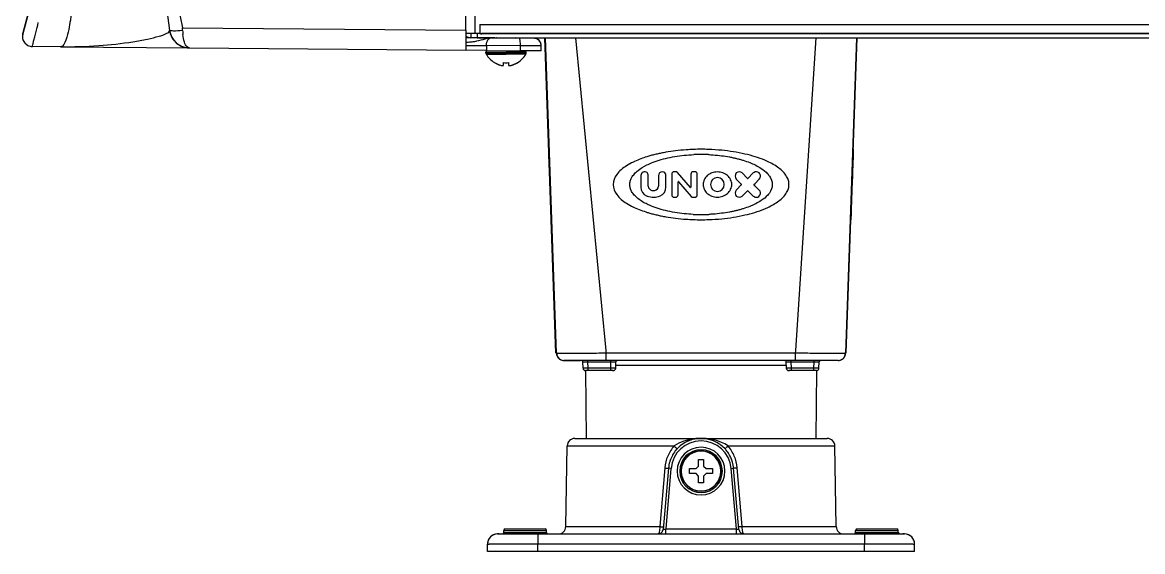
# Model space of a CAD drawing. Header units: millimetres. Extents: x 473 to 3963, y -1329 to 3488.
# Drawn here: x 509.6 to 732.5, y 1297.8 to 1403 of the extents above; entities that cross this region are included whole.
import ezdxf

# ---------------------------------------------------------------- set-up
doc = ezdxf.new("R2010")
doc.units = ezdxf.units.MM
doc.header["$LTSCALE"] = 392.37
doc.layers.get('0').update_dxf_attribs({"linetype": 'CONTINUOUS'})

msp = doc.modelspace()

# ---------------------------------------------------------------- linework, layer by layer
at = {"linetype": 'Continuous'}
for p, q in [((599.68, 2043.77), (599.68, 1400.77)), ((529.44, 1473.5), (538.93, 1401.42)), ((597.88, 1401.97), (597.88, 1474.47)), ((509.7, 1400.74), (514.75, 1419.56)), ((537.59, 1411.59), (538.93, 1401.42)), ((511.35, 1406.89), (509.7, 1400.74)), ((600.68, 1402.57), (600.68, 1400.79)), ((600.68, 1402.57), (1250.08, 1402.57)), ((512.15, 1400.4), (512.28, 1400.93)), ((539.23, 1400.48), (539.19, 1400.48)), ((541.5, 1401.96), (597.88, 1401.47)), ((597.88, 1401.47), (597.88, 1401.97)), ((597.88, 1401.47), (597.88, 1400.77)), ((597.88, 1400.77), (597.88, 1400.27)), ((598.68, 1400.77), (597.88, 1400.77)), ((597.88, 1400.27), (597.88, 1399.93)), ((598.36, 1399.96), (597.88, 1399.97)), ((597.88, 1399.93), (597.88, 1398.64)), ((599.45, 1399.95), (598.36, 1399.96)), ((598.72, 1400.77), (598.68, 1400.77)), ((599.68, 1400.77), (598.72, 1400.77)), ((598.88, 1400.77), (598.88, 1399.97)), ((600.15, 1399.97), (598.88, 1399.97)), ((600.89, 1399.94), (599.45, 1399.95)), ((600.68, 1400.77), (599.68, 1400.77)), ((600.15, 1400.77), (600.15, 1399.97)), ((600.15, 1399.97), (1249.68, 1399.97)), ((600.68, 1400.79), (600.68, 1400.77)), ((600.68, 1400.77), (601.02, 1400.77)), ((602.83, 1399.92), (600.89, 1399.94)), ((601.02, 1400.77), (616.18, 1400.77)), ((616.18, 1400.77), (601.02, 1400.77)), ((603.63, 1399.92), (602.83, 1399.92)), ((605.88, 1399.9), (603.63, 1399.92)), ((603.95, 1399.97), (604.04, 1399.91)), ((604.04, 1399.91), (603.95, 1399.97)), ((608.5, 1399.87), (605.88, 1399.9)), ((607.8, 1399.97), (607.66, 1399.88)), ((607.66, 1399.88), (607.8, 1399.97)), ((614.38, 1377.77), (613.61, 1399.97)), ((614.38, 1377.77), (613.61, 1399.97)), ((615.8, 1337.21), (613.61, 1399.97)), ((614.38, 1377.77), (613.61, 1399.97)), ((615.9, 1337.21), (613.71, 1399.97)), ((616.18, 1400.77), (619.69, 1400.77)), ((616.18, 1400.77), (673.18, 1400.77)), ((673.18, 1400.77), (616.18, 1400.77)), ((619.69, 1400.77), (667.67, 1400.77)), ((625.77, 1337.77), (619.76, 1399.97)), ((663.53, 1337.77), (667.62, 1399.97)), ((667.67, 1400.77), (673.18, 1400.77)), ((673.18, 1400.77), (1112.18, 1400.77)), ((1112.18, 1400.77), (673.18, 1400.77)), ((675.65, 1399.97), (673.46, 1337.21)), ((673.46, 1337.21), (675.65, 1399.97)), ((673.56, 1337.21), (675.75, 1399.97)), ((674.97, 1377.77), (675.75, 1399.97)), ((674.97, 1377.77), (675.75, 1399.97)), ((674.97, 1377.77), (675.75, 1399.97)), ((517.22, 1398.17), (511.62, 1398.22)), ((517.22, 1398.17), (511.62, 1398.22)), ((517.22, 1398.17), (542.86, 1397.95)), ((542.86, 1397.95), (597.88, 1397.47)), ((597.88, 1398.64), (597.88, 1397.47)), ((597.88, 1398.43), (598.18, 1398.43)), ((598.18, 1398.43), (602.01, 1398.43)), ((602.01, 1398.43), (602.01, 1397.43)), ((608.75, 1398.37), (602.01, 1398.43)), ((611.39, 1399.85), (608.5, 1399.87)), ((608.75, 1397.37), (608.75, 1398.37)), ((612.88, 1398.35), (608.75, 1398.37)), ((612.88, 1397.33), (612.88, 1398.35)), ((602.01, 1397.43), (597.88, 1397.47)), ((601.88, 1396.87), (601.88, 1397.07)), ((601.88, 1397.07), (605.88, 1397.07)), ((601.88, 1396.87), (605.88, 1396.87)), ((601.93, 1396.66), (605.88, 1396.66)), ((602.01, 1397.43), (608.75, 1397.37)), ((609.88, 1397.07), (605.88, 1397.07)), ((609.88, 1396.87), (605.88, 1396.87)), ((609.82, 1396.66), (605.88, 1396.66)), ((612.88, 1397.33), (608.75, 1397.37)), ((609.88, 1396.87), (609.88, 1397.07)), ((603.58, 1394.99), (603.58, 1395.02)), ((605.38, 1394.47), (605.38, 1395.02)), ((606.38, 1395.02), (606.38, 1394.47)), ((608.18, 1395.02), (608.18, 1394.99)), ((614.48, 1377.77), (614.38, 1377.77)), ((614.42, 1376.67), (614.38, 1377.77)), ((614.48, 1377.77), (614.38, 1377.77)), ((674.97, 1377.77), (674.87, 1377.77)), ((674.97, 1377.77), (674.87, 1377.77)), ((674.97, 1377.77), (674.93, 1376.43)), ((614.54, 1373.22), (614.42, 1376.67)), ((674.93, 1376.43), (674.81, 1373.2)), ((614.55, 1373.06), (614.54, 1373.22)), ((639.64, 1373.3), (639.35, 1373.3)), ((643.19, 1373.3), (643.15, 1373.3)), ((643.41, 1373.3), (643.19, 1373.3)), ((674.81, 1373.2), (674.8, 1372.83)), ((614.55, 1373.05), (614.55, 1373.06)), ((614.55, 1372.87), (614.55, 1373.05)), ((614.58, 1372.14), (614.55, 1372.87)), ((614.58, 1372.09), (614.58, 1372.14)), ((614.59, 1371.86), (614.58, 1372.09)), ((614.59, 1371.67), (614.59, 1371.86)), ((614.62, 1370.8), (614.59, 1371.67)), ((632.71, 1372.56), (632.71, 1370.25)), ((634.19, 1370.44), (634.19, 1372.56)), ((636.22, 1372.56), (636.22, 1370.44)), ((637.7, 1370.25), (637.7, 1372.56)), ((638.84, 1372.8), (638.84, 1368.74)), ((642.57, 1370.2), (640.02, 1373.13)), ((640.11, 1368.74), (640.11, 1371.31)), ((640.18, 1371.33), (642.73, 1368.4)), ((642.65, 1372.8), (642.65, 1370.22)), ((643.92, 1368.74), (643.92, 1372.8)), ((651.69, 1371.86), (652.76, 1370.8)), ((653.95, 1371.99), (652.89, 1373.06)), ((655.08, 1373.06), (654.01, 1371.99)), ((655.21, 1370.8), (655.42, 1371)), ((655.42, 1371), (656.27, 1371.86)), ((674.75, 1371.21), (674.73, 1370.77)), ((674.79, 1372.46), (674.75, 1371.21)), ((674.8, 1372.79), (674.79, 1372.46)), ((674.8, 1372.83), (674.8, 1372.8)), ((674.8, 1372.8), (674.8, 1372.79)), ((614.63, 1370.77), (614.62, 1370.8)), ((614.63, 1370.74), (614.63, 1370.77)), ((614.73, 1370.77), (614.63, 1370.77)), ((614.66, 1369.86), (614.63, 1370.74)), ((614.66, 1369.67), (614.66, 1369.86)), ((614.67, 1369.43), (614.66, 1369.67)), ((614.67, 1369.39), (614.67, 1369.43)), ((614.7, 1368.66), (614.67, 1369.39)), ((652.76, 1370.74), (651.69, 1369.67)), ((652.89, 1368.48), (653.95, 1369.54)), ((654.01, 1369.54), (655.08, 1368.48)), ((655.41, 1370.53), (655.21, 1370.74)), ((656.27, 1369.67), (655.41, 1370.53)), ((674.63, 1370.77), (674.73, 1370.77)), ((674.66, 1368.7), (674.65, 1368.51)), ((674.68, 1369.46), (674.66, 1368.74)), ((674.66, 1368.74), (674.66, 1368.73)), ((674.66, 1368.73), (674.66, 1368.7)), ((674.69, 1369.6), (674.68, 1369.46)), ((674.7, 1369.88), (674.69, 1369.6)), ((674.71, 1370.22), (674.7, 1369.88)), ((674.73, 1370.77), (674.71, 1370.32)), ((674.71, 1370.32), (674.71, 1370.25)), ((674.71, 1370.25), (674.71, 1370.22)), ((614.71, 1368.48), (614.7, 1368.66)), ((614.71, 1368.47), (614.71, 1368.48)), ((614.71, 1368.29), (614.71, 1368.47)), ((614.71, 1368.27), (614.71, 1368.29)), ((614.83, 1364.83), (614.71, 1368.27)), ((614.71, 1368.27), (614.71, 1368.27)), ((639.35, 1368.23), (639.6, 1368.23)), ((643.12, 1368.23), (643.14, 1368.23)), ((643.14, 1368.23), (643.41, 1368.23)), ((674.65, 1368.34), (674.53, 1365.11)), ((674.65, 1368.51), (674.65, 1368.51)), ((674.65, 1368.51), (674.65, 1368.34)), ((614.87, 1363.77), (614.83, 1364.83)), ((674.53, 1365.11), (674.49, 1363.77)), ((614.87, 1363.77), (614.97, 1363.77)), ((614.87, 1363.77), (614.97, 1363.77)), ((615.8, 1337.21), (614.87, 1363.77)), ((615.8, 1337.21), (614.87, 1363.77)), ((615.8, 1337.21), (614.87, 1363.77)), ((673.56, 1337.21), (674.49, 1363.77)), ((673.56, 1337.21), (674.49, 1363.77)), ((673.56, 1337.21), (674.49, 1363.77)), ((674.39, 1363.77), (674.49, 1363.77)), ((674.39, 1363.77), (674.49, 1363.77)), ((625.82, 1337.21), (625.77, 1337.77)), ((663.5, 1337.21), (663.53, 1337.77)), ((617.4, 1335.77), (620.69, 1335.77)), ((617.4, 1335.77), (620.69, 1335.77)), ((620.93, 1335.77), (617.4, 1335.77)), ((622.18, 1335.77), (620.93, 1335.77)), ((621.2, 1334.26), (621.18, 1335.52)), ((622.94, 1335.77), (622.18, 1335.77)), ((622.18, 1335.52), (622.18, 1335.77)), ((622.2, 1334.26), (622.18, 1335.52)), ((622.18, 1335.52), (626.75, 1335.52)), ((623.07, 1335.77), (622.94, 1335.77)), ((625.82, 1335.77), (623.07, 1335.77)), ((625.82, 1335.77), (625.82, 1337.21)), ((663.5, 1337.21), (625.82, 1337.21)), ((663.5, 1335.77), (625.82, 1335.77)), ((663.5, 1335.77), (625.82, 1335.77)), ((626.7, 1334.26), (626.75, 1335.52)), ((626.75, 1335.52), (626.75, 1335.77)), ((627.7, 1334.24), (627.75, 1335.53)), ((627.75, 1335.53), (627.75, 1335.53)), ((661.66, 1334.24), (661.6, 1335.53)), ((661.6, 1335.53), (661.6, 1335.53)), ((662.6, 1335.52), (662.6, 1335.77)), ((662.66, 1334.26), (662.6, 1335.52)), ((662.6, 1335.52), (667.17, 1335.52)), ((663.5, 1335.77), (663.5, 1337.21)), ((666.29, 1335.77), (663.5, 1335.77)), ((666.39, 1335.77), (666.29, 1335.77)), ((667.17, 1335.77), (666.39, 1335.77)), ((667.15, 1334.26), (667.17, 1335.52)), ((668.42, 1335.77), (667.17, 1335.77)), ((667.17, 1335.52), (667.17, 1335.77)), ((668.15, 1334.26), (668.17, 1335.52)), ((671.96, 1335.77), (668.42, 1335.77)), ((671.96, 1335.77), (668.67, 1335.77)), ((621.7, 1333.77), (621.81, 1320.27)), ((622.2, 1333.77), (621.7, 1333.77)), ((622.2, 1333.77), (622.2, 1334.26)), ((626.7, 1334.26), (622.2, 1334.26)), ((626.7, 1333.77), (622.2, 1333.77)), ((626.7, 1333.77), (622.2, 1333.77)), ((626.7, 1333.77), (626.7, 1334.26)), ((627.2, 1333.77), (626.7, 1333.77)), ((627.05, 1333.77), (627.2, 1333.77)), ((642.85, 1334.77), (627.72, 1334.77)), ((644.68, 1334.77), (642.85, 1334.77)), ((646.5, 1334.77), (644.68, 1334.77)), ((661.63, 1334.77), (646.5, 1334.77)), ((661.66, 1334.24), (661.66, 1334.24)), ((662.16, 1333.77), (662.3, 1333.77)), ((662.66, 1333.77), (662.16, 1333.77)), ((662.66, 1333.77), (662.66, 1334.26)), ((667.15, 1334.26), (662.66, 1334.26)), ((667.15, 1333.77), (662.66, 1333.77)), ((667.15, 1333.77), (667.15, 1334.26)), ((667.65, 1333.77), (667.15, 1333.77)), ((667.66, 1333.77), (667.54, 1320.27)), ((619.54, 1320.27), (620.35, 1320.27)), ((619.54, 1320.27), (620.35, 1320.27)), ((620.35, 1320.27), (644.68, 1320.27)), ((620.35, 1320.27), (644.68, 1320.27)), ((644.68, 1320.27), (669.01, 1320.27)), ((644.68, 1320.27), (669.01, 1320.27)), ((669.01, 1320.27), (669.56, 1320.27)), ((669.01, 1320.27), (669.56, 1320.27)), ((669.56, 1320.27), (669.81, 1320.27)), ((669.56, 1320.27), (669.74, 1320.27)), ((617.76, 1302.74), (618.04, 1318.79)), ((618.04, 1318.79), (630.27, 1318.79)), ((630.27, 1318.79), (630.3, 1318.79)), ((630.3, 1318.79), (636.45, 1318.79)), ((636.45, 1318.79), (636.48, 1318.79)), ((636.48, 1318.79), (639.33, 1318.79)), ((650.03, 1318.79), (652.88, 1318.79)), ((652.88, 1318.79), (652.9, 1318.79)), ((652.9, 1318.79), (659.06, 1318.79)), ((659.06, 1318.79), (659.08, 1318.79)), ((659.08, 1318.79), (671.31, 1318.79)), ((671.59, 1302.74), (671.31, 1318.79)), ((644.18, 1316.07), (645.18, 1316.07)), ((644.18, 1314.77), (644.18, 1316.07)), ((645.18, 1316.07), (645.18, 1314.77)), ((637.48, 1314.4), (636.49, 1302.74)), ((638.2, 1314.33), (637.14, 1302.18)), ((638.7, 1314.29), (637.65, 1302.27)), ((638.7, 1314.29), (638.2, 1314.33)), ((642.38, 1314.27), (643.68, 1314.27)), ((642.38, 1313.77), (642.38, 1314.27)), ((642.38, 1313.27), (642.38, 1313.77)), ((643.68, 1313.27), (642.38, 1313.27)), ((643.68, 1314.27), (644.18, 1314.77)), ((644.18, 1312.77), (643.68, 1313.27)), ((645.18, 1314.77), (645.68, 1314.27)), ((645.68, 1313.27), (645.18, 1312.77)), ((645.68, 1314.27), (646.98, 1314.27)), ((646.98, 1313.27), (645.68, 1313.27)), ((646.98, 1314.27), (646.98, 1313.77)), ((646.98, 1313.77), (646.98, 1313.27)), ((650.65, 1314.29), (651.15, 1314.33)), ((651.71, 1302.27), (650.65, 1314.29)), ((652.22, 1302.18), (651.15, 1314.33)), ((652.87, 1302.74), (651.88, 1314.4)), ((644.18, 1311.47), (644.18, 1312.77)), ((645.18, 1311.47), (644.18, 1311.47)), ((645.18, 1312.77), (645.18, 1311.47)), ((605.43, 1301.57), (605.43, 1301.97)), ((605.43, 1301.97), (609.68, 1301.97)), ((605.73, 1302.27), (605.98, 1302.27)), ((605.76, 1302.27), (605.98, 1302.27)), ((605.98, 1302.27), (607.43, 1302.27)), ((605.98, 1302.27), (607.43, 1302.27)), ((607.43, 1302.27), (609.68, 1302.27)), ((607.43, 1302.27), (609.68, 1302.27)), ((609.68, 1302.27), (611.93, 1302.27)), ((609.68, 1302.27), (613.37, 1302.27)), ((609.68, 1301.97), (613.93, 1301.97)), ((611.93, 1302.27), (613.37, 1302.27)), ((613.37, 1302.27), (613.63, 1302.27)), ((613.37, 1302.27), (613.53, 1302.27)), ((613.53, 1302.27), (613.6, 1302.27)), ((613.93, 1301.57), (613.93, 1301.97)), ((617.76, 1302.74), (626.68, 1302.74)), ((626.68, 1302.74), (626.7, 1302.74)), ((626.7, 1302.74), (630.68, 1302.74)), ((630.68, 1302.74), (636.49, 1302.74)), ((637.65, 1301.27), (637.65, 1302.27)), ((637.65, 1302.27), (651.71, 1302.27)), ((651.71, 1301.27), (651.71, 1302.27)), ((652.87, 1302.74), (658.68, 1302.74)), ((658.68, 1302.74), (662.66, 1302.74)), ((662.66, 1302.74), (662.68, 1302.74)), ((662.68, 1302.74), (671.59, 1302.74)), ((675.43, 1301.57), (675.43, 1301.97)), ((675.43, 1301.97), (679.68, 1301.97)), ((675.73, 1302.27), (675.98, 1302.27)), ((675.76, 1302.27), (675.98, 1302.27)), ((675.98, 1302.27), (677.43, 1302.27)), ((675.98, 1302.27), (677.43, 1302.27)), ((677.43, 1302.27), (679.68, 1302.27)), ((677.43, 1302.27), (679.68, 1302.27)), ((679.68, 1302.27), (681.93, 1302.27)), ((679.68, 1302.27), (683.37, 1302.27)), ((679.68, 1301.97), (683.93, 1301.97)), ((681.93, 1302.27), (683.37, 1302.27)), ((683.37, 1302.27), (683.63, 1302.27)), ((683.37, 1302.27), (683.53, 1302.27)), ((683.53, 1302.27), (683.6, 1302.27)), ((683.93, 1301.57), (683.93, 1301.97)), ((604.18, 1301.27), (612.18, 1301.27)), ((604.5, 1301.27), (604.18, 1301.27)), ((604.5, 1301.27), (605.13, 1301.27)), ((605.43, 1301.57), (609.68, 1301.57)), ((609.68, 1301.57), (613.93, 1301.57)), ((612.18, 1301.27), (677.18, 1301.27)), ((612.18, 1301.27), (677.18, 1301.27)), ((612.18, 1301.27), (612.18, 1299.3)), ((675.43, 1301.57), (679.68, 1301.57)), ((677.18, 1301.27), (685.18, 1301.27)), ((677.18, 1301.27), (677.18, 1299.3)), ((679.68, 1301.57), (683.93, 1301.57)), ((684.23, 1301.27), (684.85, 1301.27)), ((685.18, 1301.27), (684.85, 1301.27)), ((602.18, 1297.77), (602.18, 1299.27)), ((612.18, 1297.77), (602.18, 1297.77)), ((612.18, 1299.3), (677.18, 1299.3)), ((612.18, 1297.77), (612.18, 1299.3)), ((677.18, 1297.77), (612.18, 1297.77)), ((677.18, 1297.77), (677.18, 1299.3)), ((687.18, 1297.77), (677.18, 1297.77)), ((687.18, 1297.77), (687.18, 1299.27))]:
    msp.add_line(p, q, dxfattribs=at)
for points in [[(645.08, 1370.77), (645.08, 1370.77), (645.08, 1370.77), (645.08, 1370.77)], [(627.75, 1335.53), (627.76, 1335.58), (627.81, 1335.68), (627.9, 1335.74), (628, 1335.77)], [(661.35, 1335.77), (661.46, 1335.74), (661.54, 1335.68), (661.59, 1335.58), (661.6, 1335.53)]]:
    msp.add_lwpolyline(points, dxfattribs=at)
for centre, radius, start, end in [((511.63, 1400.22), 2, 165, 269.5), ((511.63, 1400.22), 2, 165, 191.1247), ((542.89, 1401.95), 4, 187.5005, 206.3747), ((542.89, 1401.95), 4, 187.5654, 269.4857), ((542.89, 1401.95), 4, 201.6062, 203.2279), ((542.89, 1401.95), 4, 201.8039, 206.3754), ((542.89, 1401.95), 4, 203.2279, 206.3842), ((542.89, 1401.95), 4, 206.3747, 208.8477), ((542.89, 1401.95), 4, 206.3754, 208.0007), ((542.89, 1401.95), 4, 206.3842, 208.8244), ((542.89, 1401.95), 4, 208.0007, 220.8009), ((542.89, 1401.95), 4, 208.8244, 210.5096), ((542.89, 1401.95), 4, 210.5096, 215.6897), ((554.18, 1401.83), 12.67, 181.9377, 184.2732), ((553.34, 1401.77), 11.82, 184.2805, 185.5554), ((598.88, 1401.77), 1.8, 236.2055, 270), ((601.03, 1403.5), 2.74, 262.7051, 269.9741), ((511.63, 1400.22), 2, 191.1247, 203.3817), ((511.63, 1400.22), 2, 203.3817, 217.2496), ((511.63, 1400.22), 2, 217.2496, 233.6886), ((511.63, 1400.22), 2, 233.6886, 243.3748), ((511.63, 1400.22), 2, 243.3748, 269.5), ((542.89, 1401.95), 4, 226.7609, 230.0347), ((542.89, 1401.95), 4, 230.0763, 247.8436), ((542.89, 1401.95), 4, 230.0767, 242.7514), ((542.89, 1401.95), 4, 230.0347, 233.7714), ((542.89, 1401.95), 4, 233.7714, 240.2287), ((542.89, 1401.95), 4, 240.2287, 245.5632), ((542.89, 1401.95), 4, 242.7514, 249.0004), ((542.89, 1401.95), 4, 245.5632, 247.867), ((542.89, 1401.95), 4, 247.8436, 250.8981), ((542.89, 1401.95), 4, 247.867, 250.8545), ((542.89, 1401.95), 4, 249.0004, 250.8984), ((542.89, 1401.95), 4, 250.8981, 269.4999), ((542.89, 1401.95), 4, 250.8984, 269.5002), ((542.89, 1401.95), 4, 250.8545, 253.024), ((542.89, 1401.95), 4, 253.024, 257.4727), ((542.89, 1401.95), 4, 257.4727, 269.4856), ((611.38, 1398.35), 1.5, 359.9999, 89.4852), ((611.38, 1398.35), 1.5, 59.6687, 89.5), ((611.38, 1398.35), 1.5, 43.7866, 59.6687), ((611.38, 1398.35), 1.5, 29.8351, 43.7866), ((611.38, 1398.35), 1.5, 0, 29.8351), ((602.28, 1397.07), 0.4, 114.1942, 180), ((602.28, 1396.87), 0.4, 180, 210.3012), ((606.08, 1399.09), 4.8, 210.3012, 238.4026), ((605.68, 1399.09), 4.8, 301.5974, 329.6988), ((609.48, 1397.07), 0.4, 0, 48.5382), ((609.48, 1396.87), 0.4, 329.6988, 360), ((606.08, 1399.09), 4.8, 238.4026, 238.5421), ((606.06, 1399.07), 4.75, 238.4659, 241.0313), ((606.06, 1399.07), 4.75, 241.0316, 241.9926), ((606.06, 1399.07), 4.75, 241.9926, 243.3187), ((606.06, 1399.06), 4.74, 243.3188, 244.4598), ((606.06, 1399.06), 4.74, 244.4598, 245.4278), ((606.06, 1399.06), 4.73, 245.4278, 246.6825), ((606.05, 1399.05), 4.73, 246.6826, 247.4526), ((606.05, 1399.04), 4.72, 247.4524, 248.9975), ((606.05, 1399.04), 4.72, 248.9977, 249.4819), ((606.04, 1399.03), 4.7, 249.4813, 251.5344), ((606.04, 1399.01), 4.68, 251.535, 252.6227), ((606.03, 1398.99), 4.67, 252.6228, 253.6051), ((606.02, 1398.96), 4.64, 253.6036, 255.6824), ((605.13, 1396.46), 2.01, 262.7256, 264.8598), ((605.13, 1396.44), 1.98, 264.8627, 265.7144), ((605.13, 1396.42), 1.97, 265.714, 266.9766), ((605.13, 1396.41), 1.96, 266.9771, 268.0037), ((605.13, 1396.41), 1.95, 268.0037, 269.0738), ((605.13, 1396.4), 1.95, 269.0741, 270.1995), ((605.13, 1396.4), 1.95, 270.1995, 271.1541), ((605.13, 1396.41), 1.95, 271.1545, 272.3767), ((605.13, 1396.42), 1.96, 272.3765, 273.2159), ((605.13, 1396.43), 1.97, 273.2167, 274.6016), ((605.13, 1396.44), 1.98, 274.6009, 275.2558), ((605.12, 1396.46), 2.01, 275.2585, 277.2741), ((605.88, 1398.77), 3.79, 262.4013, 269.9911), ((605.88, 1398.77), 3.79, 270.0089, 277.5987), ((606.63, 1396.46), 2.01, 262.7259, 264.7415), ((606.63, 1396.44), 1.98, 264.7442, 265.3991), ((606.63, 1396.43), 1.97, 265.3984, 266.7833), ((606.63, 1396.42), 1.96, 266.7841, 267.6235), ((606.63, 1396.41), 1.96, 267.6234, 268.8455), ((606.63, 1396.4), 1.95, 268.8459, 269.8005), ((606.63, 1396.4), 1.95, 269.8006, 270.9258), ((606.63, 1396.41), 1.95, 270.9261, 271.9964), ((606.63, 1396.41), 1.96, 271.9964, 273.0228), ((606.63, 1396.42), 1.97, 273.0233, 274.286), ((606.63, 1396.44), 1.98, 274.2856, 275.1372), ((606.62, 1396.46), 2.01, 275.1401, 277.2744), ((605.73, 1398.96), 4.64, 284.3176, 286.3964), ((605.72, 1398.99), 4.67, 286.3949, 287.3772), ((605.72, 1399.01), 4.68, 287.3773, 288.465), ((605.71, 1399.03), 4.7, 288.4656, 290.5187), ((605.71, 1399.04), 4.72, 290.5181, 291.0023), ((605.7, 1399.04), 4.72, 291.0025, 292.5476), ((605.7, 1399.05), 4.73, 292.5474, 293.3174), ((605.7, 1399.06), 4.73, 293.3175, 294.5722), ((605.7, 1399.06), 4.74, 294.5722, 295.5402), ((605.7, 1399.06), 4.74, 295.5402, 296.6812), ((605.69, 1399.07), 4.75, 296.6813, 298.0074), ((605.69, 1399.07), 4.75, 298.0074, 298.9684), ((605.69, 1399.07), 4.75, 298.9687, 301.5341), ((605.68, 1399.09), 4.8, 301.4579, 301.5974), ((644.68, 1333.99), 43.78, 88.1051, 91.9045), ((644.68, 1343.16), 33.58, 87.5041, 92.4884), ((633.45, 1372.56), 0.74, 49.8262, 180.0001), ((636.96, 1372.56), 0.74, 0, 180), ((639.35, 1372.8), 0.508, 90, 180), ((639.64, 1372.8), 0.508, 41, 90), ((643.15, 1372.8), 0.508, 90, 180), ((643.41, 1372.8), 0.508, 0, 90), ((652.29, 1372.46), 0.846, 45, 225), ((655.68, 1372.46), 0.846, 106.5563, 135.0003), ((655.68, 1372.46), 0.846, 315, 106.5563), ((633.45, 1372.56), 0.74, 0, 49.8262), ((640.15, 1371.31), 0.0423, 41, 180), ((647.93, 1370.77), 1.37, 0, 180), ((653.98, 1372.02), 0.0423, 225, 315), ((634.61, 1370.25), 1.9, 180, 246.4218), ((635.03, 1370.44), 0.846, 180, 262.3377), ((635.2, 1371.7), 2.11, 262.3377, 277.6624), ((635.37, 1370.44), 0.846, 277.6627, 360), ((635.8, 1370.25), 1.9, 293.5782, 360), ((639.35, 1368.74), 0.508, 180.0003, 270), ((639.6, 1368.74), 0.508, 270, 360), ((642.61, 1370.22), 0.0423, 220.9989, 360), ((643.41, 1368.74), 0.508, 270, 0.0001), ((647.93, 1370.77), 1.37, 180, 360), ((652.29, 1369.07), 0.846, 135, 315), ((652.73, 1370.77), 0.0423, 315, 44.9987), ((653.98, 1369.51), 0.0423, 45, 135), ((655.24, 1370.77), 0.0423, 135, 224.9987), ((655.68, 1369.07), 0.846, 250.3584, 45), ((635.2, 1371.61), 3.38, 246.4218, 248.4023), ((635.2, 1371.61), 3.38, 248.4023, 293.5782), ((643.12, 1368.74), 0.508, 221, 270), ((655.68, 1369.07), 0.846, 225.0006, 250.3584), ((644.68, 1398.35), 33.57, 267.3327, 272.6739), ((644.68, 1407.52), 43.76, 267.9356, 272.0555), ((617.4, 1337.27), 1.5, 182, 199.5999), ((617.4, 1337.27), 1.5, 182, 199.6), ((617.4, 1337.27), 1.5, 182, 270), ((617.4, 1337.27), 1.5, 182, 199.5998), ((617.4, 1337.27), 1.5, 199.5999, 206.1391), ((617.4, 1337.27), 1.5, 199.6, 206.1428), ((617.4, 1337.27), 1.5, 199.5998, 206.1425), ((617.4, 1337.27), 1.5, 206.1391, 217.1997), ((617.4, 1337.27), 1.5, 206.1428, 217.2001), ((617.4, 1337.27), 1.5, 206.1425, 217.1997), ((617.4, 1337.27), 1.5, 217.1997, 225.5899), ((617.4, 1337.27), 1.5, 217.2001, 225.5933), ((617.4, 1337.27), 1.5, 217.1997, 225.5929), ((617.4, 1337.27), 1.5, 225.5899, 234.7996), ((617.4, 1337.27), 1.5, 225.5933, 234.8001), ((617.4, 1337.27), 1.5, 225.5929, 234.7996), ((617.4, 1337.27), 1.5, 234.7996, 245.0627), ((617.4, 1337.27), 1.5, 234.8001, 245.0656), ((617.4, 1337.27), 1.5, 234.7996, 245.0651), ((617.4, 1337.27), 1.5, 245.0627, 252.3996), ((617.4, 1337.27), 1.5, 245.0656, 252.4), ((617.4, 1337.27), 1.5, 245.0651, 252.3995), ((617.4, 1337.27), 1.5, 252.3996, 269.9995), ((617.4, 1337.27), 1.5, 252.4, 270), ((617.4, 1337.27), 1.5, 252.3995, 269.9994), ((620.69, 1334.77), 1, 72.1, 90), ((620.93, 1335.52), 0.25, 60.3312, 90), ((620.93, 1335.52), 0.25, 1.0003, 90.0181), ((620.69, 1334.77), 1, 62.1385, 72.1), ((620.93, 1335.52), 0.25, 44.3787, 60.3312), ((620.93, 1335.52), 0.25, 30.6648, 44.3787), ((620.93, 1335.52), 0.25, 1, 29.6736), ((620.93, 1335.52), 0.25, 1.0002, 29.679), ((620.93, 1335.52), 0.25, 1, 29.6736), ((620.93, 1335.52), 0.25, 1.0003, 29.6816), ((620.93, 1335.52), 0.25, 1, 30.6648), ((620.93, 1335.52), 0.25, 1, 29.6736), ((620.93, 1335.52), 0.25, 1.0002, 29.679), ((668.42, 1335.52), 0.25, 90, 179), ((668.42, 1335.52), 0.25, 150.3264, 179), ((668.42, 1335.52), 0.25, 150.3184, 178.9997), ((668.42, 1335.52), 0.25, 150.3264, 179), ((668.42, 1335.52), 0.25, 150.321, 178.9998), ((668.42, 1335.52), 0.25, 149.3283, 178.9998), ((668.42, 1335.52), 0.25, 150.3264, 179), ((668.42, 1335.52), 0.25, 150.3184, 178.9997), ((668.67, 1334.77), 1, 107.9, 117.8615), ((668.42, 1335.52), 0.25, 135.6122, 149.3283), ((668.42, 1335.52), 0.25, 119.6574, 135.6122), ((668.42, 1335.52), 0.25, 89.9879, 119.6574), ((668.67, 1334.77), 1, 90, 107.9), ((671.96, 1337.27), 1.5, 270.0005, 358), ((671.96, 1337.27), 1.5, 270, 287.6), ((671.96, 1337.27), 1.5, 270.0006, 287.6005), ((671.96, 1337.27), 1.5, 270, 287.6), ((671.96, 1337.27), 1.5, 287.6, 294.9369), ((671.96, 1337.27), 1.5, 287.6005, 294.9349), ((671.96, 1337.27), 1.5, 287.6, 294.9369), ((671.96, 1337.27), 1.5, 294.9369, 305.1999), ((671.96, 1337.27), 1.5, 294.9349, 305.2004), ((671.96, 1337.27), 1.5, 294.9369, 305.1999), ((671.96, 1337.27), 1.5, 305.1999, 314.4097), ((671.96, 1337.27), 1.5, 305.2004, 314.4071), ((671.96, 1337.27), 1.5, 305.1999, 314.4097), ((671.96, 1337.27), 1.5, 314.4097, 322.7999), ((671.96, 1337.27), 1.5, 314.4071, 322.8003), ((671.96, 1337.27), 1.5, 314.4097, 322.7999), ((671.96, 1337.27), 1.5, 322.7999, 333.8607), ((671.96, 1337.27), 1.5, 322.8003, 333.8575), ((671.96, 1337.27), 1.5, 322.7999, 333.8607), ((671.96, 1337.27), 1.5, 333.8607, 340.4), ((671.96, 1337.27), 1.5, 333.8575, 340.4002), ((671.96, 1337.27), 1.5, 333.8607, 340.4), ((671.96, 1337.27), 1.5, 340.4, 358), ((671.96, 1337.27), 1.5, 340.4002, 358), ((671.96, 1337.27), 1.5, 340.4, 358), ((621.7, 1334.27), 0.5, 181, 203.2504), ((621.7, 1334.27), 0.5, 181, 203.2495), ((621.7, 1334.27), 0.5, 181, 203.2504), ((621.7, 1334.27), 0.5, 181, 203.2492), ((621.7, 1334.27), 0.5, 181, 270), ((621.7, 1334.27), 0.5, 181, 203.2492), ((621.7, 1334.27), 0.5, 181, 203.2504), ((621.7, 1334.27), 0.5, 181, 203.2495), ((621.7, 1334.27), 0.5, 203.2504, 212.3256), ((621.7, 1334.27), 0.5, 203.2495, 212.3258), ((621.7, 1334.27), 0.5, 203.2504, 212.3256), ((621.7, 1334.27), 0.5, 203.2492, 212.3242), ((621.7, 1334.27), 0.5, 203.2492, 212.3242), ((621.7, 1334.27), 0.5, 203.2504, 212.3256), ((621.7, 1334.27), 0.5, 203.2495, 212.3258), ((621.7, 1334.27), 0.5, 212.3256, 225.5005), ((621.7, 1334.27), 0.5, 212.3258, 225.4989), ((621.7, 1334.27), 0.5, 212.3256, 225.5005), ((621.7, 1334.27), 0.5, 212.3242, 225.4985), ((621.7, 1334.27), 0.5, 212.3242, 225.4985), ((621.7, 1334.27), 0.5, 212.3256, 225.5005), ((621.7, 1334.27), 0.5, 212.3258, 225.4989), ((621.7, 1334.27), 0.5, 225.5005, 237.918), ((621.7, 1334.27), 0.5, 225.4989, 237.9174), ((621.7, 1334.27), 0.5, 225.5005, 237.918), ((621.7, 1334.27), 0.5, 225.4985, 237.9157), ((621.7, 1334.27), 0.5, 225.4985, 237.9157), ((621.7, 1334.27), 0.5, 225.5005, 237.918), ((621.7, 1334.27), 0.5, 225.4989, 237.9174), ((621.7, 1334.27), 0.5, 237.918, 247.7504), ((621.7, 1334.27), 0.5, 237.9174, 247.7484), ((621.7, 1334.27), 0.5, 237.918, 247.7504), ((621.7, 1334.27), 0.5, 237.9157, 247.7478), ((621.7, 1334.27), 0.5, 237.9157, 247.7478), ((621.7, 1334.27), 0.5, 237.918, 247.7504), ((621.7, 1334.27), 0.5, 237.9174, 247.7484), ((621.7, 1334.27), 0.5, 247.7504, 270), ((621.7, 1334.27), 0.5, 247.7484, 269.998), ((621.7, 1334.27), 0.5, 247.7504, 270), ((621.7, 1334.27), 0.5, 247.7478, 269.9972), ((621.7, 1334.27), 0.5, 247.7478, 269.9972), ((621.7, 1334.27), 0.5, 247.7504, 270), ((621.7, 1334.27), 0.5, 247.7484, 269.998), ((627.2, 1334.27), 0.5, 270, 357.587), ((662.15, 1334.27), 0.5, 182.4136, 270), ((667.65, 1334.27), 0.5, 270.002, 359), ((667.65, 1334.27), 0.5, 270, 292.2497), ((667.65, 1334.27), 0.5, 270.0028, 292.2522), ((667.65, 1334.27), 0.5, 270, 292.2497), ((667.65, 1334.27), 0.5, 270.002, 292.2516), ((667.65, 1334.27), 0.5, 270, 292.2497), ((667.65, 1334.27), 0.5, 270, 292.2497), ((667.65, 1334.27), 0.5, 270.0028, 292.2522), ((667.65, 1334.27), 0.5, 292.2497, 302.081), ((667.65, 1334.27), 0.5, 292.2522, 302.0843), ((667.65, 1334.27), 0.5, 292.2497, 302.081), ((667.65, 1334.27), 0.5, 292.2516, 302.0826), ((667.65, 1334.27), 0.5, 292.2497, 302.081), ((667.65, 1334.27), 0.5, 292.2497, 302.081), ((667.65, 1334.27), 0.5, 292.2522, 302.0843), ((667.65, 1334.27), 0.5, 302.081, 314.4996), ((667.65, 1334.27), 0.5, 302.0843, 314.5015), ((667.65, 1334.27), 0.5, 302.081, 314.4996), ((667.65, 1334.27), 0.5, 302.0826, 314.5011), ((667.65, 1334.27), 0.5, 302.081, 314.4996), ((667.65, 1334.27), 0.5, 302.081, 314.4996), ((667.65, 1334.27), 0.5, 302.0843, 314.5015), ((667.65, 1334.27), 0.5, 314.4996, 327.6731), ((667.65, 1334.27), 0.5, 314.5015, 327.6758), ((667.65, 1334.27), 0.5, 314.4996, 327.6731), ((667.65, 1334.27), 0.5, 314.5011, 327.6742), ((667.65, 1334.27), 0.5, 314.4996, 327.6731), ((667.65, 1334.27), 0.5, 314.4996, 327.6731), ((667.65, 1334.27), 0.5, 314.5015, 327.6758), ((667.65, 1334.27), 0.5, 327.6731, 336.7497), ((667.65, 1334.27), 0.5, 327.6758, 336.7508), ((667.65, 1334.27), 0.5, 327.6731, 336.7497), ((667.65, 1334.27), 0.5, 327.6742, 336.7505), ((667.65, 1334.27), 0.5, 327.6731, 336.7497), ((667.65, 1334.27), 0.5, 327.6731, 336.7497), ((667.65, 1334.27), 0.5, 327.6758, 336.7508), ((667.65, 1334.27), 0.5, 336.7497, 359), ((667.65, 1334.27), 0.5, 336.7508, 359), ((667.65, 1334.27), 0.5, 336.7497, 359), ((667.65, 1334.27), 0.5, 336.7505, 359), ((667.65, 1334.27), 0.5, 336.7497, 359), ((667.65, 1334.27), 0.5, 336.7497, 359), ((667.65, 1334.27), 0.5, 336.7508, 359), ((619.54, 1318.77), 1.5, 90, 179), ((644.68, 1313.77), 6, 5, 175), ((644.68, 1313.77), 6.5, 115.0833, 125.8598), ((644.68, 1313.77), 6.5, 115.0434, 125.8061), ((644.68, 1313.77), 6.5, 113.5455, 115.0833), ((644.68, 1313.77), 6.5, 113.492, 115.0434), ((644.68, 1313.77), 6.5, 102.9151, 113.492), ((644.68, 1313.77), 6.5, 101.024, 102.9151), ((644.68, 1313.77), 6.5, 90, 101.024), ((644.68, 1313.77), 6.5, 78.8961, 90), ((644.68, 1313.77), 6.5, 75.9481, 78.8961), ((644.68, 1313.77), 6.5, 67.3208, 75.9481), ((644.68, 1313.77), 6.5, 64.8443, 67.3208), ((644.68, 1313.77), 6.5, 54.2916, 64.8443), ((669.81, 1318.77), 1.5, 1, 90), ((644.68, 1313.77), 6.5, 139.1143, 150.3187), ((644.68, 1313.77), 6.5, 138.3113, 139.1143), ((644.68, 1313.77), 6.5, 126.9076, 138.3113), ((644.68, 1313.77), 6.5, 137.7409, 138.339), ((644.68, 1313.77), 6.5, 126.9431, 137.7409), ((644.68, 1313.77), 4.75, 0, 180), ((644.68, 1313.77), 4.25, 0, 180), ((644.68, 1313.77), 3.95, 0, 180), ((644.68, 1313.77), 6.5, 125.8061, 126.9076), ((644.68, 1313.77), 6.5, 125.8598, 126.9431), ((644.68, 1313.77), 4, 16.2728, 163.7272), ((644.68, 1313.77), 4, 16.3063, 163.6937), ((644.68, 1313.77), 6.5, 52.4283, 54.2916), ((644.68, 1313.77), 6.5, 41.7874, 52.4283), ((644.68, 1313.77), 6.5, 41.7835, 42.2591), ((644.68, 1313.77), 6.5, 39.8442, 41.7835), ((644.68, 1313.77), 6.5, 39.8392, 41.7874), ((644.68, 1313.77), 6.5, 30.7502, 39.8392), ((644.68, 1313.77), 6.5, 163.2973, 175), ((644.68, 1313.77), 6.5, 163.3036, 175), ((644.68, 1313.77), 6.5, 162.2303, 163.2973), ((644.68, 1313.77), 6.5, 162.2368, 163.3036), ((644.68, 1313.77), 6.5, 151.2493, 162.2303), ((644.68, 1313.77), 6.5, 151.234, 162.2368), ((644.68, 1313.77), 6.5, 150.3472, 151.2493), ((644.68, 1313.77), 6.5, 150.3187, 151.234), ((644.68, 1313.77), 6.5, 27.2083, 30.7502), ((644.68, 1313.77), 6.5, 19.2754, 27.2145), ((644.68, 1313.77), 6.5, 19.2912, 27.2083), ((644.68, 1313.77), 6.5, 15.9662, 19.2754), ((644.68, 1313.77), 6.5, 15.9588, 19.2912), ((644.68, 1313.77), 6.5, 5, 15.9588), ((644.68, 1313.77), 4.75, 180, 360), ((644.68, 1313.77), 4.25, 180, 360), ((644.68, 1313.77), 4, 163.7272, 180), ((644.68, 1313.77), 4, 163.7272, 180), ((644.68, 1313.77), 4, 163.6937, 180), ((644.68, 1313.77), 4, 180, 360), ((644.68, 1313.77), 4, 180, 360), ((644.68, 1313.77), 3.95, 180, 360), ((644.68, 1313.77), 4, 0, 16.2728), ((644.68, 1313.77), 4, 0, 16.2728), ((644.68, 1313.77), 4, 0, 16.3063), ((605.73, 1301.97), 0.3, 90, 180), ((613.63, 1301.97), 0.3, 0, 90), ((616.26, 1302.77), 1.5, 270, 359), ((636.14, 1302.27), 1, 325.0731, 333.7498), ((636.14, 1302.27), 1, 325.0734, 333.7501), ((636.14, 1302.27), 1, 333.7498, 355), ((636.14, 1302.27), 1, 333.7501, 355), ((653.21, 1302.27), 1, 185.0011, 206.2509), ((653.21, 1302.27), 1, 185, 206.2499), ((653.21, 1302.27), 1, 206.2509, 215.6157), ((653.21, 1302.27), 1, 206.2499, 215.6148), ((673.09, 1302.77), 1.5, 181, 270), ((675.73, 1301.97), 0.3, 90, 180), ((683.63, 1301.97), 0.3, 0, 90), ((604.18, 1299.27), 2, 90.0002, 180), ((604.18, 1299.27), 2, 163.318, 180), ((604.18, 1299.27), 2, 158.0128, 163.318), ((604.18, 1299.27), 2, 146.5502, 158.0128), ((604.18, 1299.27), 2, 140.4198, 146.5502), ((604.18, 1299.27), 2, 129.5802, 140.4198), ((604.18, 1299.27), 2, 123.4498, 129.5802), ((604.18, 1299.27), 2, 111.9872, 123.4498), ((604.18, 1299.27), 2, 106.682, 111.9872), ((604.18, 1299.27), 2, 90, 106.682), ((605.13, 1301.57), 0.3, 270, 360), ((614.23, 1301.57), 0.3, 180, 270), ((636.14, 1302.27), 1, 269.9995, 291.2496), ((636.14, 1302.27), 1, 291.2496, 300.6436), ((636.14, 1302.27), 1, 300.6436, 312.4997), ((636.14, 1302.27), 1, 312.4997, 325.0731), ((653.21, 1302.27), 1, 215.6148, 227.4998), ((653.21, 1302.27), 1, 227.4998, 240.0408), ((653.21, 1302.27), 1, 240.0408, 248.7499), ((653.21, 1302.27), 1, 248.7499, 270), ((675.13, 1301.57), 0.3, 270, 360), ((684.23, 1301.57), 0.3, 180, 270), ((685.18, 1299.27), 2, 0, 90), ((685.18, 1299.27), 2, 73.318, 90), ((685.18, 1299.27), 2, 68.0128, 73.318), ((685.18, 1299.27), 2, 56.5502, 68.0128), ((685.18, 1299.27), 2, 50.4198, 56.5502), ((685.18, 1299.27), 2, 39.5802, 50.4198), ((685.18, 1299.27), 2, 33.4498, 39.5802), ((685.18, 1299.27), 2, 21.9872, 33.4498), ((685.18, 1299.27), 2, 16.682, 21.9872), ((685.18, 1299.27), 2, 0, 16.682)]:
    msp.add_arc(centre, radius, start, end, dxfattribs=at)
for points in [[(531.36, 1473.76), (535.42, 1449.93), (536.16, 1425.53), (541.5, 1401.96)], [(512.28, 1400.93), (512.46, 1401.62), (512.63, 1402.31), (512.8, 1403)], [(541.52, 1401.4), (541.51, 1401.59), (541.51, 1401.77), (541.5, 1401.96)]]:
    msp.add_open_spline(points, degree=3, dxfattribs=at)
for points, knots in [([(521.14, 1418), (520.7, 1415.27), (520.14, 1410.49), (519.28, 1404.05), (518.72, 1400.53), (517.79, 1398.16), (517.22, 1398.17)], [0, 0, 0, 0, 0.40595, 0.717821, 0.916316, 1, 1, 1, 1]), ([(511.62, 1398.22), (511.57, 1398.22), (511.75, 1398.51), (511.72, 1398.82), (511.96, 1399.56), (512.07, 1400.08), (512.15, 1400.4)], [0, 0, 0, 0, 0.062938, 0.251903, 0.565257, 1, 1, 1, 1]), ([(517.22, 1398.17), (519.76, 1398.15), (524.57, 1398.28), (530.37, 1398.91), (534.32, 1399.61), (536.66, 1400.19), (538.03, 1400.62), (538.96, 1401.16), (538.93, 1401.42)], [0, 0, 0, 0, 0.342752, 0.650789, 0.781953, 0.88947, 0.964638, 1, 1, 1, 1]), ([(541.52, 1401.4), (540.91, 1401.34), (540.05, 1401.25), (539.3, 1401.31), (538.93, 1401.35), (538.92, 1401.42)], [0, 0, 0, 0, 0.696356, 0.911846, 1, 1, 1, 1]), ([(542.86, 1397.95), (542.7, 1397.95), (542.18, 1398.19), (541.77, 1399.23), (541.62, 1400.09), (541.57, 1400.62)], [0, 0, 0, 0, 0.154889, 0.49281, 1, 1, 1, 1]), ([(602.84, 1399.92), (602.3, 1399.93), (601.23, 1399.53), (599.91, 1399.2), (598.95, 1399.07), (598.37, 1399.05), (598.12, 1398.97), (597.88, 1399.01), (597.88, 1398.97)], [0, 0, 0, 0, 0.319399, 0.65993, 0.801626, 0.90939, 0.976762, 1, 1, 1, 1]), ([(602.01, 1398.44), (602, 1398.65), (602.03, 1399.21), (602.45, 1399.93), (602.83, 1399.92)], [0, 0, 0, 0, 0.357908, 1, 1, 1, 1]), ([(608.75, 1398.37), (608.75, 1398.73), (608.69, 1399.1), (608.66, 1399.87), (608.5, 1399.87)], [0, 0, 0, 0, 0.69076, 1, 1, 1, 1]), ([(643.23, 1377.74), (642.73, 1377.72), (641.52, 1377.66), (639.67, 1377.49), (638.01, 1377.25), (636.79, 1377.02), (635.93, 1376.83), (635.11, 1376.63), (634.43, 1376.44), (634.02, 1376.32), (633.89, 1376.28)], [0, 0, 0, 0, 0.157659, 0.382572, 0.58963, 0.685921, 0.777243, 0.866283, 0.955457, 1, 1, 1, 1]), ([(655.47, 1376.28), (654.79, 1376.49), (652.59, 1377.07), (649.47, 1377.55), (647.02, 1377.71), (646.13, 1377.74)], [0, 0, 0, 0, 0.222615, 0.719095, 1, 1, 1, 1]), ([(633.89, 1376.28), (633.49, 1376.15), (632.67, 1375.87), (631.86, 1375.54), (631.45, 1375.35)], [0, 0, 0, 0, 0.48085, 1, 1, 1, 1]), ([(633.9, 1374.66), (634.07, 1374.74), (635.25, 1375.29), (637.72, 1376.07), (640.7, 1376.55), (642.59, 1376.69), (643.22, 1376.72)], [0, 0, 0, 0, 0.057408, 0.407118, 0.80488, 1, 1, 1, 1]), ([(646.14, 1376.72), (646.45, 1376.7), (647.33, 1376.65), (648.74, 1376.51), (650.08, 1376.31), (651.07, 1376.11), (651.76, 1375.95), (652.43, 1375.78), (653.31, 1375.52), (654.32, 1375.17), (655.1, 1374.83), (655.45, 1374.66)], [0, 0, 0, 0, 0.096488, 0.276509, 0.442355, 0.519536, 0.592779, 0.664239, 0.735865, 0.878106, 1, 1, 1, 1]), ([(657.9, 1375.35), (657.72, 1375.44), (656.92, 1375.78), (656.11, 1376.08), (655.47, 1376.28)], [0, 0, 0, 0, 0.227638, 1, 1, 1, 1]), ([(631.45, 1375.35), (631.37, 1375.31), (630.83, 1375.06), (629.53, 1374.34), (627.85, 1373.04), (627.18, 1371.46), (627.18, 1370.77)], [0, 0, 0, 0, 0.04125, 0.275012, 0.678544, 1, 1, 1, 1]), ([(631.43, 1372.9), (631.65, 1373.14), (632.41, 1373.83), (633.28, 1374.35), (633.9, 1374.66)], [0, 0, 0, 0, 0.313765, 1, 1, 1, 1]), ([(650.79, 1370.77), (650.79, 1371.09), (650.63, 1371.77), (649.98, 1372.59), (649.04, 1373.14), (647.93, 1373.32), (646.94, 1373.15), (646.38, 1372.87), (646.17, 1372.73)], [0, 0, 0, 0, 0.162094, 0.330751, 0.508275, 0.691811, 0.875347, 1, 1, 1, 1]), ([(655.45, 1374.66), (655.5, 1374.63), (655.92, 1374.42), (656.79, 1373.92), (657.56, 1373.31), (657.92, 1372.91)], [0, 0, 0, 0, 0.051563, 0.465079, 1, 1, 1, 1]), ([(662.18, 1370.77), (662.18, 1371.03), (662.1, 1371.59), (661.55, 1372.81), (660.13, 1374.19), (658.69, 1374.99), (657.9, 1375.35)], [0, 0, 0, 0, 0.1198, 0.254861, 0.60223, 1, 1, 1, 1]), ([(630.5, 1370.77), (630.5, 1370.99), (630.56, 1371.47), (630.87, 1372.2), (631.22, 1372.66), (631.43, 1372.9)], [0, 0, 0, 0, 0.282762, 0.599317, 1, 1, 1, 1]), ([(646.17, 1372.73), (646.08, 1372.67), (645.73, 1372.39), (645.24, 1371.77), (645.08, 1371.09), (645.08, 1370.77)], [0, 0, 0, 0, 0.13782, 0.577461, 1, 1, 1, 1]), ([(657.92, 1372.91), (658.05, 1372.77), (658.54, 1372.14), (658.86, 1371.36), (658.86, 1370.77)], [0, 0, 0, 0, 0.241033, 1, 1, 1, 1]), ([(627.18, 1370.77), (627.18, 1370.07), (627.85, 1368.49), (629.53, 1367.19), (630.8, 1366.49), (631.32, 1366.24), (631.37, 1366.22)], [0, 0, 0, 0, 0.325823, 0.734844, 0.971786, 1, 1, 1, 1]), ([(631.39, 1368.67), (631.19, 1368.9), (630.87, 1369.34), (630.56, 1370.06), (630.5, 1370.54), (630.5, 1370.77)], [0, 0, 0, 0, 0.386646, 0.710619, 1, 1, 1, 1]), ([(645.08, 1370.77), (645.08, 1370.44), (645.24, 1369.76), (645.73, 1369.13), (646.1, 1368.85), (646.21, 1368.78)], [0, 0, 0, 0, 0.414827, 0.846454, 1, 1, 1, 1]), ([(646.21, 1368.78), (646.4, 1368.65), (646.95, 1368.37), (647.93, 1368.21), (649.04, 1368.39), (649.98, 1368.94), (650.63, 1369.76), (650.79, 1370.44), (650.79, 1370.77)], [0, 0, 0, 0, 0.11837, 0.303224, 0.488077, 0.666875, 0.836743, 1, 1, 1, 1]), ([(658.86, 1370.77), (658.86, 1370.17), (658.55, 1369.41), (658.07, 1368.79), (657.96, 1368.66)], [0, 0, 0, 0, 0.777282, 1, 1, 1, 1]), ([(657.98, 1366.22), (658.75, 1366.57), (660.15, 1367.36), (661.55, 1368.72), (662.1, 1369.94), (662.18, 1370.5), (662.18, 1370.77)], [0, 0, 0, 0, 0.38951, 0.741645, 0.87856, 1, 1, 1, 1]), ([(633.97, 1366.84), (633.32, 1367.15), (632.41, 1367.69), (631.62, 1368.42), (631.39, 1368.67)], [0, 0, 0, 0, 0.682017, 1, 1, 1, 1]), ([(643.11, 1364.82), (642.52, 1364.85), (640.67, 1364.98), (637.72, 1365.46), (635.28, 1366.24), (634.12, 1366.77), (633.97, 1366.84)], [0, 0, 0, 0, 0.187834, 0.593214, 0.949621, 1, 1, 1, 1]), ([(655.38, 1366.84), (655.05, 1366.68), (654.3, 1366.36), (653.31, 1366.01), (652.43, 1365.75), (651.76, 1365.58), (651.07, 1365.42), (650.08, 1365.23), (648.74, 1365.02), (647.36, 1364.88), (646.52, 1364.83), (646.24, 1364.82)], [0, 0, 0, 0, 0.116158, 0.261112, 0.334104, 0.406927, 0.481566, 0.560219, 0.729227, 0.912681, 1, 1, 1, 1]), ([(657.96, 1368.66), (657.59, 1368.24), (656.81, 1367.63), (655.9, 1367.1), (655.45, 1366.88), (655.38, 1366.84)], [0, 0, 0, 0, 0.530253, 0.926618, 1, 1, 1, 1]), ([(631.37, 1366.22), (631.81, 1366.01), (632.67, 1365.66), (633.55, 1365.36), (633.99, 1365.22)], [0, 0, 0, 0, 0.515491, 1, 1, 1, 1]), ([(633.99, 1365.22), (634.09, 1365.19), (634.46, 1365.08), (635.11, 1364.9), (635.93, 1364.7), (636.79, 1364.51), (638.01, 1364.28), (639.67, 1364.04), (641.48, 1363.87), (642.65, 1363.81), (643.1, 1363.79)], [0, 0, 0, 0, 0.034698, 0.126018, 0.217202, 0.310723, 0.409331, 0.621374, 0.851702, 1, 1, 1, 1]), ([(646.25, 1363.79), (647.1, 1363.82), (649.51, 1363.98), (652.56, 1364.45), (654.73, 1365.03), (655.37, 1365.22)], [0, 0, 0, 0, 0.274518, 0.782934, 1, 1, 1, 1]), ([(655.37, 1365.22), (656.04, 1365.43), (656.92, 1365.74), (657.77, 1366.12), (657.98, 1366.22)], [0, 0, 0, 0, 0.755976, 1, 1, 1, 1]), ([(625.82, 1337.21), (625.18, 1337.2), (623.91, 1337.19), (622.07, 1337.17), (620.38, 1337.16), (618.89, 1337.15), (617.81, 1337.15), (617.1, 1337.16), (616.68, 1337.17), (616.36, 1337.18), (616.11, 1337.18), (616, 1337.21), (615.9, 1337.2), (615.9, 1337.21)], [0, 0, 0, 0, 0.195075, 0.382677, 0.555611, 0.707163, 0.83147, 0.881867, 0.923758, 0.956757, 0.980564, 0.994979, 1, 1, 1, 1]), ([(621.18, 1335.52), (621.18, 1335.53), (621.22, 1335.51), (621.26, 1335.53), (621.36, 1335.52), (621.54, 1335.52), (621.82, 1335.52), (622.05, 1335.52), (622.18, 1335.52)], [0, 0, 0, 0, 0.019227, 0.076112, 0.1685, 0.292889, 0.617258, 1, 1, 1, 1]), ([(626.75, 1335.52), (626.88, 1335.52), (627.12, 1335.52), (627.4, 1335.53), (627.57, 1335.52), (627.67, 1335.53), (627.71, 1335.52), (627.75, 1335.53), (627.75, 1335.53)], [0, 0, 0, 0, 0.3826, 0.707014, 0.83144, 0.923902, 0.980804, 1, 1, 1, 1]), ([(661.6, 1335.53), (661.6, 1335.53), (661.64, 1335.52), (661.68, 1335.53), (661.78, 1335.52), (661.96, 1335.53), (662.24, 1335.52), (662.47, 1335.52), (662.6, 1335.52)], [0, 0, 0, 0, 0.019197, 0.0761, 0.168564, 0.29299, 0.617405, 1, 1, 1, 1]), ([(673.46, 1337.21), (673.46, 1337.2), (673.36, 1337.21), (673.25, 1337.19), (672.99, 1337.19), (672.67, 1337.18), (672.25, 1337.18), (671.54, 1337.17), (670.45, 1337.17), (668.96, 1337.17), (667.26, 1337.18), (665.42, 1337.2), (664.15, 1337.21), (663.5, 1337.21)], [0, 0, 0, 0, 0.004923, 0.019336, 0.04317, 0.076206, 0.118137, 0.168564, 0.2929, 0.444437, 0.617339, 0.804922, 1, 1, 1, 1]), ([(667.17, 1335.52), (667.3, 1335.52), (667.54, 1335.52), (667.82, 1335.52), (667.99, 1335.52), (668.09, 1335.53), (668.13, 1335.51), (668.17, 1335.53), (668.17, 1335.52)], [0, 0, 0, 0, 0.382747, 0.707113, 0.831502, 0.923891, 0.980771, 1, 1, 1, 1]), ([(622.2, 1334.26), (622.08, 1334.26), (621.84, 1334.25), (621.56, 1334.25), (621.39, 1334.26), (621.29, 1334.25), (621.24, 1334.26), (621.2, 1334.25), (621.2, 1334.26)], [0, 0, 0, 0, 0.382677, 0.70698, 0.831361, 0.923763, 0.980682, 1, 1, 1, 1]), ([(627.7, 1334.24), (627.7, 1334.24), (627.66, 1334.25), (627.62, 1334.24), (627.52, 1334.25), (627.34, 1334.24), (627.06, 1334.25), (626.83, 1334.25), (626.7, 1334.26)], [0, 0, 0, 0, 0.019288, 0.076254, 0.168662, 0.29306, 0.617349, 1, 1, 1, 1]), ([(662.66, 1334.26), (662.53, 1334.25), (662.29, 1334.25), (662.01, 1334.24), (661.84, 1334.25), (661.74, 1334.24), (661.7, 1334.25), (661.66, 1334.24), (661.66, 1334.24)], [0, 0, 0, 0, 0.382549, 0.706785, 0.831185, 0.92362, 0.980637, 1, 1, 1, 1]), ([(668.15, 1334.26), (668.15, 1334.25), (668.11, 1334.26), (668.07, 1334.25), (667.97, 1334.26), (667.79, 1334.25), (667.51, 1334.25), (667.28, 1334.26), (667.15, 1334.26)], [0, 0, 0, 0, 0.019309, 0.07624, 0.16864, 0.29302, 0.617323, 1, 1, 1, 1]), ([(644.68, 1320.27), (644.22, 1320.27), (642.36, 1320.17), (640.49, 1319.59), (639.33, 1318.79)], [0, 0, 0, 0, 0.245365, 1, 1, 1, 1]), ([(650.03, 1318.79), (649.63, 1319.06), (647.98, 1319.96), (646.07, 1320.27), (644.68, 1320.27)], [0, 0, 0, 0, 0.256288, 1, 1, 1, 1]), ([(639.33, 1318.79), (638.8, 1318.19), (637.93, 1316.8), (637.54, 1315.2), (637.48, 1314.4)], [0, 0, 0, 0, 0.498865, 1, 1, 1, 1]), ([(639.33, 1318.79), (639.41, 1318.72), (639.55, 1318.58), (639.73, 1318.38), (639.82, 1318.25), (639.88, 1318.16), (639.87, 1318.14)], [0, 0, 0, 0, 0.385682, 0.702312, 0.912829, 1, 1, 1, 1]), ([(650.03, 1318.79), (649.95, 1318.72), (649.81, 1318.58), (649.62, 1318.38), (649.53, 1318.25), (649.47, 1318.16), (649.49, 1318.14)], [0, 0, 0, 0, 0.385687, 0.702321, 0.912835, 1, 1, 1, 1]), ([(651.88, 1314.4), (651.81, 1315.2), (651.42, 1316.8), (650.56, 1318.19), (650.03, 1318.79)], [0, 0, 0, 0, 0.501138, 1, 1, 1, 1]), ([(637.48, 1314.4), (637.57, 1314.39), (637.75, 1314.38), (637.95, 1314.36), (638.08, 1314.34), (638.15, 1314.34), (638.17, 1314.33), (638.2, 1314.34), (638.2, 1314.33)], [0, 0, 0, 0, 0.401036, 0.721682, 0.840924, 0.928509, 0.981937, 1, 1, 1, 1]), ([(651.88, 1314.4), (651.78, 1314.39), (651.61, 1314.38), (651.4, 1314.36), (651.28, 1314.34), (651.21, 1314.34), (651.18, 1314.33), (651.15, 1314.34), (651.15, 1314.33)], [0, 0, 0, 0, 0.40103, 0.721674, 0.840917, 0.928503, 0.981934, 1, 1, 1, 1]), ([(636.49, 1302.74), (636.48, 1302.55), (636.46, 1302.2), (636.38, 1301.73), (636.31, 1301.44), (636.2, 1301.27), (636.14, 1301.27)], [0, 0, 0, 0, 0.366654, 0.67936, 0.895718, 1, 1, 1, 1]), ([(636.49, 1302.74), (636.58, 1302.73), (636.75, 1302.72), (636.95, 1302.7), (637.06, 1302.68), (637.13, 1302.68), (637.16, 1302.67), (637.18, 1302.67), (637.18, 1302.67)], [0, 0, 0, 0, 0.403066, 0.723232, 0.841898, 0.928935, 0.982, 1, 1, 1, 1]), ([(637.14, 1302.18), (637.13, 1302.17), (637.24, 1302.2), (637.33, 1302.2), (637.53, 1302.25), (637.65, 1302.27)], [0, 0, 0, 0, 0.078461, 0.298861, 1, 1, 1, 1]), ([(651.71, 1302.27), (651.83, 1302.25), (652.03, 1302.2), (652.12, 1302.2), (652.23, 1302.17), (652.22, 1302.18)], [0, 0, 0, 0, 0.701139, 0.921539, 1, 1, 1, 1]), ([(652.87, 1302.74), (652.77, 1302.73), (652.61, 1302.72), (652.41, 1302.7), (652.29, 1302.68), (652.23, 1302.68), (652.2, 1302.67), (652.17, 1302.67), (652.17, 1302.67)], [0, 0, 0, 0, 0.403081, 0.723249, 0.841913, 0.928945, 0.982005, 1, 1, 1, 1]), ([(653.21, 1301.27), (653.16, 1301.27), (653.05, 1301.44), (652.97, 1301.73), (652.89, 1302.2), (652.87, 1302.55), (652.87, 1302.74)], [0, 0, 0, 0, 0.104282, 0.32064, 0.633346, 1, 1, 1, 1]), ([(602.18, 1299.27), (602.18, 1299.27), (602.2, 1299.26), (602.23, 1299.27), (602.3, 1299.27), (602.42, 1299.27), (602.64, 1299.28), (602.97, 1299.28), (603.39, 1299.28), (604.11, 1299.29), (605.2, 1299.29), (606.69, 1299.29), (608.4, 1299.3), (610.25, 1299.3), (611.53, 1299.3), (612.18, 1299.3)], [0, 0, 0, 0, 0.001219, 0.004834, 0.010842, 0.019233, 0.043079, 0.076137, 0.118092, 0.168541, 0.292897, 0.444427, 0.617314, 0.8049, 1, 1, 1, 1]), ([(677.18, 1299.3), (677.83, 1299.3), (679.1, 1299.3), (680.96, 1299.3), (682.66, 1299.29), (684.16, 1299.29), (685.25, 1299.29), (685.97, 1299.28), (686.39, 1299.28), (686.72, 1299.28), (686.94, 1299.27), (687.06, 1299.27), (687.12, 1299.27), (687.15, 1299.26), (687.18, 1299.27), (687.18, 1299.27)], [0, 0, 0, 0, 0.1951, 0.382686, 0.555573, 0.707103, 0.831459, 0.881908, 0.923863, 0.956921, 0.980767, 0.989158, 0.995166, 0.998781, 1, 1, 1, 1])]:
    msp.add_open_spline(points, degree=3, knots=knots, dxfattribs=at)

doc.saveas('drawing.dxf')
